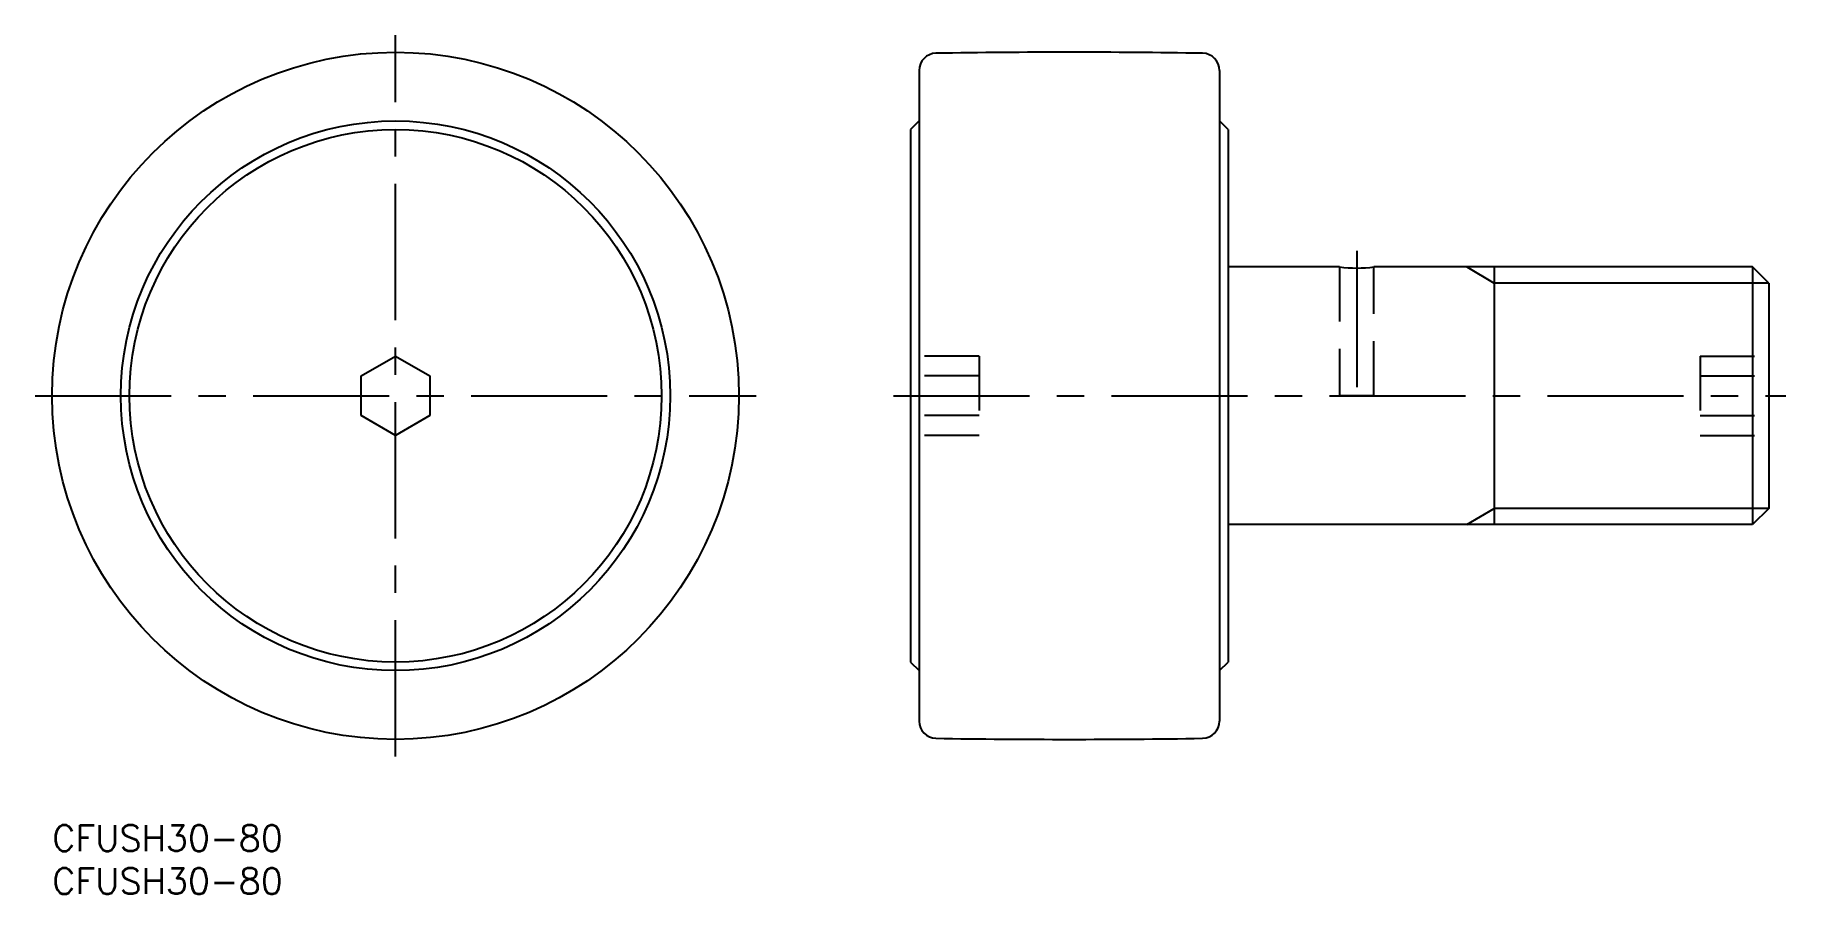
# Model space of a CAD drawing. Extents: x -2 to 202, y -8 to 92.
import ezdxf

# ---------------------------------------------------------------- set-up
doc = ezdxf.new("R2010")
doc.units = 0
doc.header["$LTSCALE"] = 0.5
doc.linetypes.add('CENTER', pattern=[50.8, 31.75, -6.35, 6.35, -6.35])
doc.linetypes.add('DASHED', pattern=[19.05, 12.7, -6.35])
for name, color, linetype in [('MSM_CENTER', 1, 'CENTER'), ('MSM_CONTINUOUS', 7, 'CONTINUOUS'), ('MSM_DASHED', 4, 'DASHED'), ('MSM_NARROW', 5, 'CONTINUOUS'), ('MSM_PART_NUMBER', 7, 'CONTINUOUS')]:
    doc.layers.add(name, color=color, linetype=linetype)
doc.styles.get("Standard").update_dxf_attribs({"font": 'txt.shx', "height": 3, "bigfont": 'bigfont.shx'})

# ---------------------------------------------------------------- blocks, each defined once
blk = doc.blocks.new('*U13')
at = {"layer": 'MSM_PART_NUMBER'}
blk.add_text('CFUSH30-80', height=3, dxfattribs=at).set_placement((0, -3))
blk = doc.blocks.new('*U14')
at = {"layer": 'MSM_PART_NUMBER'}
blk.add_text('CFUSH30-80', height=3, dxfattribs=at).set_placement((0, -8))

msp = doc.modelspace()

# ---------------------------------------------------------------- linework, layer by layer
at = {"layer": 'MSM_CENTER'}
for p, q in [((40, 8), (40, 92)), ((152, 66.87), (152, 48)), ((-2, 50), (82, 50)), ((98, 50), (202, 50))]:
    msp.add_line(p, q, dxfattribs=at)
at = {"layer": 'MSM_CONTINUOUS'}
for p, q in [((101, 87.88), (101, 12.12)), ((136, 87.88), (136, 12.12)), ((101, 82), (100, 81)), ((137, 81), (136, 82)), ((100, 81), (100, 19)), ((137, 81), (137, 19)), ((150, 65), (137, 65)), ((198.11, 65), (154, 65)), ((168, 65), (168, 35)), ((198.11, 65), (198.11, 35)), ((200, 63.11), (198.11, 65)), ((200, 63.11), (200, 36.89)), ((36, 52.31), (40, 54.62)), ((40, 54.62), (44, 52.31)), ((36, 47.69), (36, 52.31)), ((44, 52.31), (44, 47.69)), ((40, 45.38), (36, 47.69)), ((44, 47.69), (40, 45.38)), ((200, 36.89), (198.11, 35)), ((198.11, 35), (137, 35)), ((100, 19), (101, 18)), ((136, 18), (137, 19))]:
    msp.add_line(p, q, dxfattribs=at)
for radius in [40, 32, 31]:
    msp.add_circle((40, 50), radius, dxfattribs=at)
for centre, radius, start, end in [((103, 87.88), 2, 90.8899, 180), ((118.5, -910), 1000, 89.1101, 90.8899), ((134, 87.88), 2, 0, 89.1101), ((152, 79.87), 15, 262.3377, 277.6623), ((103, 12.12), 2, 180, 269.1101), ((134, 12.12), 2, 270.8899, 0), ((118.5, 1010), 1000, 269.1101, 270.8899)]:
    msp.add_arc(centre, radius, start, end, dxfattribs=at)
at = {"layer": 'MSM_DASHED'}
for p, q in [((150, 65), (150, 50)), ((154, 50), (154, 65)), ((108, 54.62), (100, 54.62)), ((108, 54.62), (108, 45.38)), ((192, 54.62), (200, 54.62)), ((192, 54.62), (192, 45.38)), ((108, 52.31), (100, 52.31)), ((192, 52.31), (200, 52.31)), ((154, 50), (150, 50)), ((108, 47.69), (100, 47.69)), ((192, 47.69), (200, 47.69)), ((108, 45.38), (100, 45.38)), ((192, 45.38), (200, 45.38))]:
    msp.add_line(p, q, dxfattribs=at)
at = {"layer": 'MSM_NARROW'}
for p, q in [((164.8, 65), (168, 63.11)), ((200, 63.11), (168, 63.11)), ((164.8, 35), (168, 36.89)), ((200, 36.89), (168, 36.89))]:
    msp.add_line(p, q, dxfattribs=at)

# ---------------------------------------------------------------- block references
at = {"layer": 'MSM_CONTINUOUS'}
for name in ['*U13', '*U14']:
    msp.add_blockref(name, (0, 0), dxfattribs=at)

doc.saveas('drawing.dxf')
